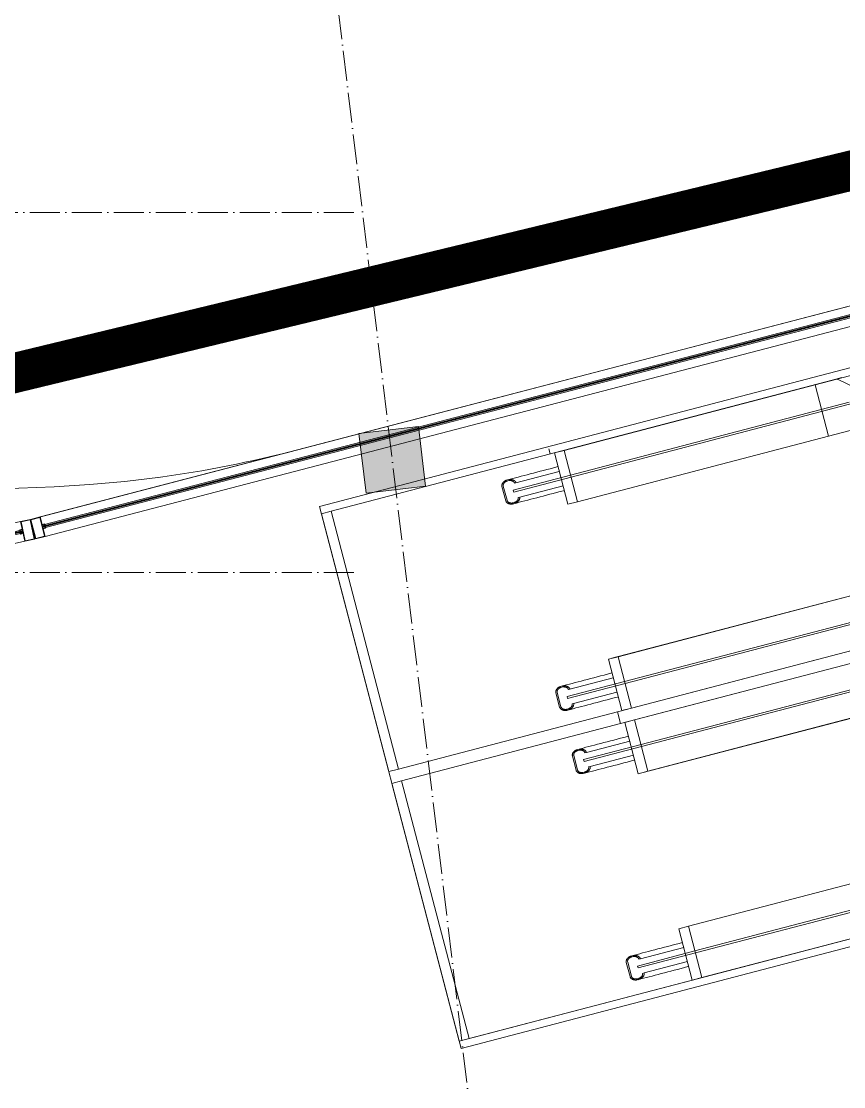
# Model space of a CAD drawing. Header units: millimetres. Extents: x -55734 to 162275, y 47779 to 197208.
# Drawn here: x 47156 to 51268, y 100175 to 105499 of the extents above; entities that cross this region are included whole.
import ezdxf
from ezdxf.xclip import XClip

# ---------------------------------------------------------------- set-up
doc = ezdxf.new("R2010")
doc.units = ezdxf.units.MM
doc.header["$XCLIPFRAME"] = 0
doc.linetypes.add('Grid Line', pattern=[4.2, 3, -0.6, 0, -0.6])
doc.linetypes.add('HIDDEN2', pattern=[4.7625, 3.175, -1.5875])
doc.layers.add('CGXD', color=5, linetype='HIDDEN2')
for name, color, linetype, lineweight in [('CUA', 31, 'Continuous', 9), ('gf$0$A-_DETA----_E', 8, 'Continuous', 9), ('NET THAY 2', 55, 'Continuous', 5), ('NET-CAT', 3, 'Continuous', 15), ('NET-THAY', 2, 'Continuous', 9), ('THIET-BI-1', 26, 'Continuous', 5), ('TRUC', 225, 'Continuous', 5), ('X-COT HAM$0$LC.HA', 8, 'Continuous', 9)]:
    doc.layers.add(name, color=color, linetype=linetype, lineweight=lineweight)

# ---------------------------------------------------------------- blocks, each defined once
blk = doc.blocks.new('escalator')
for p, q in [((0, -37.8), (0, -1369.8)), ((0, -37.8), (50.6, -37.8)), ((0, -37.8), (0, -1369.8)), ((50.6, -37.8), (2639.2, -37.8)), ((50.6, -37.8), (50.6, -1369.8)), ((1254.3, -38.3), (1204.3, -38.3)), ((1204.3, -38.3), (1204.3, -303.3)), ((1254.3, -303.3), (1254.3, -38.3)), ((2551.5, -38.3), (1254.3, -38.3)), ((1254.3, -38.3), (1254.3, -303.3)), ((2551, -38.3), (2551, -303.3)), ((2663.2, -38.3), (2551, -38.3)), ((2551.5, -303.3), (2551.5, -38.3)), ((2639.2, -37.8), (2690, -37.8)), ((2639.2, -37.8), (2690, -37.8)), ((2639.2, -37.8), (2639.2, -38.3)), ((3035.6, -38.3), (2663.2, -38.3)), ((2690, -37.8), (2690, -38.3)), ((907.9, -134), (907.9, -207.6)), ((914.8, -207.5), (914.8, -134)), ((972.6, -134), (980.3, -134)), ((980.3, -134), (1204.3, -134)), ((1254.3, -165.8), (957.7, -165.8)), ((957.7, -165.8), (957.7, -175.8)), ((957.7, -175.8), (1254.3, -175.8)), ((980.3, -207.5), (972.6, -207.5)), ((980.3, -207.5), (1204.3, -207.5)), ((1254.3, -175.8), (1254.3, -165.8)), ((2693.5, -165.8), (1254.3, -165.8)), ((1254.3, -165.8), (1254.3, -175.8)), ((1254.3, -175.8), (4015, -175.8)), ((1204.3, -303.3), (1254.3, -303.3)), ((1254.3, -303.3), (2551.5, -303.3)), ((2551, -303.3), (2663.2, -303.3)), ((1254.3, -1104.3), (1204.3, -1104.3)), ((1204.3, -1104.3), (1204.3, -1369.3)), ((2639.2, -1103.8), (1222, -1103.8)), ((1254.3, -1369.3), (1254.3, -1104.3)), ((2551.5, -1104.3), (1254.3, -1104.3)), ((1254.3, -1104.3), (1254.3, -1369.3)), ((907.9, -1200), (907.9, -1273.6)), ((914.8, -1273.6), (914.8, -1200)), ((972.6, -1200), (980.3, -1200)), ((1204.3, -1200), (980.3, -1200)), ((1254.3, -1231.8), (957.7, -1231.8)), ((957.7, -1231.8), (957.7, -1241.8)), ((957.7, -1241.8), (1254.3, -1241.8)), ((980.3, -1273.6), (972.6, -1273.6)), ((1204.3, -1273.6), (980.3, -1273.6)), ((1254.3, -1241.8), (1254.3, -1231.8)), ((2693.5, -1231.8), (1254.3, -1231.8)), ((1254.3, -1231.8), (1254.3, -1241.8)), ((1254.3, -1241.8), (4015, -1241.8)), ((50.6, -1369.8), (0, -1369.8)), ((1222, -1369.8), (50.6, -1369.8)), ((1204.3, -1369.3), (1254.3, -1369.3)), ((2690, -1369.8), (1222, -1369.8)), ((1254.3, -1369.3), (2551.5, -1369.3)), ((0, -1430.2), (0, -2762.2)), ((0, -1430.2), (50.6, -1430.2)), ((0, -1430.2), (0, -2762.2)), ((50.6, -1430.2), (1222, -1430.2)), ((50.6, -1430.2), (50.6, -2762.2)), ((1254.3, -1430.7), (1204.3, -1430.7)), ((1204.3, -1430.7), (1204.3, -1695.7)), ((1222, -1430.2), (2690, -1430.2)), ((1254.3, -1695.7), (1254.3, -1430.7)), ((2551.5, -1430.7), (1254.3, -1430.7)), ((1254.3, -1430.7), (1254.3, -1695.7)), ((907.9, -1526.4), (907.9, -1600)), ((914.8, -1600), (914.8, -1526.4)), ((972.6, -1526.4), (980.3, -1526.4)), ((980.3, -1526.4), (1204.3, -1526.4)), ((1254.3, -1558.2), (957.7, -1558.2)), ((957.7, -1558.2), (957.7, -1568.2)), ((957.7, -1568.2), (1254.3, -1568.2)), ((1254.3, -1568.2), (1254.3, -1558.2)), ((2693.5, -1558.2), (1254.3, -1558.2)), ((1254.3, -1558.2), (1254.3, -1568.2)), ((1254.3, -1568.2), (4015, -1568.2)), ((980.3, -1600), (972.6, -1600)), ((980.3, -1600), (1204.3, -1600)), ((1204.3, -1695.7), (1254.3, -1695.7)), ((1222, -1696.2), (2639.2, -1696.2)), ((1254.3, -1695.7), (2551.5, -1695.7)), ((1254.3, -2496.7), (1204.3, -2496.7)), ((1204.3, -2496.7), (1204.3, -2761.7)), ((1254.3, -2761.7), (1254.3, -2496.7)), ((2551.5, -2496.7), (1254.3, -2496.7)), ((1254.3, -2496.7), (1254.3, -2761.7)), ((907.9, -2592.4), (907.9, -2666)), ((914.8, -2666), (914.8, -2592.5)), ((972.6, -2592.5), (980.3, -2592.5)), ((1204.3, -2592.5), (980.3, -2592.5)), ((1254.3, -2624.2), (957.7, -2624.2)), ((957.7, -2624.2), (957.7, -2634.2)), ((957.7, -2634.2), (1254.3, -2634.2)), ((1254.3, -2634.2), (1254.3, -2624.2)), ((2693.5, -2624.2), (1254.3, -2624.2)), ((1254.3, -2624.2), (1254.3, -2634.2)), ((1254.3, -2634.2), (4015, -2634.2)), ((980.3, -2666), (972.6, -2666)), ((1204.3, -2666), (980.3, -2666)), ((50.6, -2762.2), (0, -2762.2)), ((2639.2, -2762.2), (50.6, -2762.2)), ((1204.3, -2761.7), (1254.3, -2761.7)), ((1254.3, -2761.7), (2551.5, -2761.7))]:
    blk.add_line(p, q)
at = {"flags": 128}
for points in [[(943, -109), (956.2, -109), (970, -109), (984.1, -109), (998.8, -109), (1013.8, -109), (1029.2, -109), (1044.9, -109), (1061, -109), (1077.4, -109), (1094.1, -109), (1111.1, -109), (1128.3, -109), (1145.6, -109), (1163.2, -109), (1180.9, -109), (1198.7, -109), (1204.3, -109)], [(1204.3, -232.5), (1200.4, -232.5), (1182.6, -232.5), (1164.9, -232.5), (1147.3, -232.5), (1129.9, -232.5), (1112.7, -232.5), (1095.8, -232.5), (1079, -232.5), (1062.6, -232.5), (1046.5, -232.5), (1030.7, -232.5), (1015.2, -232.5), (1000.2, -232.5), (985.5, -232.5), (971.3, -232.5), (957.6, -232.5), (944.3, -232.5), (943, -232.5)], [(943, -1175), (956.2, -1175), (970, -1175), (984.1, -1175), (998.8, -1175), (1013.8, -1175), (1029.2, -1175), (1044.9, -1175), (1061, -1175), (1077.4, -1175), (1094.1, -1175), (1111.1, -1175), (1128.3, -1175), (1145.6, -1175), (1163.2, -1175), (1180.9, -1175), (1198.7, -1175), (1204.3, -1175)], [(1204.3, -1298.5), (1200.4, -1298.5), (1182.6, -1298.5), (1164.9, -1298.5), (1147.3, -1298.5), (1129.9, -1298.5), (1112.7, -1298.5), (1095.8, -1298.5), (1079, -1298.5), (1062.6, -1298.5), (1046.5, -1298.5), (1030.7, -1298.5), (1015.2, -1298.5), (1000.2, -1298.5), (985.5, -1298.5), (971.3, -1298.5), (957.6, -1298.5), (944.3, -1298.5), (943, -1298.5)], [(943, -1501.5), (956.2, -1501.5), (970, -1501.5), (984.1, -1501.5), (998.8, -1501.5), (1013.8, -1501.5), (1029.2, -1501.5), (1044.9, -1501.5), (1061, -1501.5), (1077.4, -1501.5), (1094.1, -1501.5), (1111.1, -1501.5), (1128.3, -1501.5), (1145.6, -1501.5), (1163.2, -1501.5), (1180.9, -1501.5), (1198.7, -1501.5), (1204.3, -1501.5)], [(1204.3, -1625), (1200.4, -1625), (1182.6, -1625), (1164.9, -1625), (1147.3, -1625), (1129.9, -1625), (1112.7, -1625), (1095.8, -1625), (1079, -1625), (1062.6, -1625), (1046.5, -1625), (1030.7, -1625), (1015.2, -1625), (1000.2, -1625), (985.5, -1625), (971.3, -1625), (957.6, -1625), (944.3, -1625), (943, -1625)], [(943, -2567.5), (956.2, -2567.5), (970, -2567.5), (984.1, -2567.5), (998.8, -2567.5), (1013.8, -2567.5), (1029.2, -2567.5), (1044.9, -2567.5), (1061, -2567.5), (1077.4, -2567.5), (1094.1, -2567.5), (1111.1, -2567.5), (1128.3, -2567.5), (1145.6, -2567.5), (1163.2, -2567.5), (1180.9, -2567.5), (1198.7, -2567.5), (1204.3, -2567.5)], [(1204.3, -2691), (1200.4, -2691), (1182.6, -2691), (1164.9, -2691), (1147.3, -2691), (1129.9, -2691), (1112.7, -2691), (1095.8, -2691), (1079, -2691), (1062.6, -2691), (1046.5, -2691), (1030.7, -2691), (1015.2, -2691), (1000.2, -2691), (985.5, -2691), (971.3, -2691), (957.6, -2691), (944.3, -2691), (943, -2691)]]:
    blk.add_lwpolyline(points, dxfattribs=at)
blk.add_open_spline([(2765.7, -129.3), (2755.1, -118.4), (2733.3, -97), (2699.3, -66.4), (2675.4, -47.4), (2663.2, -38.3)], degree=3)
for points, knots in [([(980.3, -134), (980.2, -132.1), (979.6, -129.4), (978.5, -126.5), (977.7, -125), (977, -123.8), (976.3, -122.8), (975.2, -121.4), (973.6, -119.8), (971.9, -118.3), (970.4, -117.2), (969.3, -116.4), (968.2, -115.7), (966.7, -114.8), (964.7, -113.7), (962.2, -112.7), (959.7, -111.7), (957.1, -110.9), (953.6, -110), (947.5, -109), (941.1, -108.9), (935.8, -109.5), (933.1, -109.9), (930.5, -110.5), (928.2, -111.2), (926.1, -112), (923.5, -113), (921.1, -114.2), (919.1, -115.5), (918.1, -116.3), (916.5, -117.5), (914.1, -119.5), (912.1, -121.8), (911, -123.5), (910.4, -124.6), (909.4, -126.6), (908.4, -129.8), (908, -132.5), (907.9, -134)], [0, 0, 0, 0, 0.055556, 0.083333, 0.097222, 0.111111, 0.125, 0.138889, 0.166667, 0.194444, 0.208333, 0.222222, 0.236111, 0.25, 0.277778, 0.305556, 0.333333, 0.361111, 0.388889, 0.444444, 0.555556, 0.583333, 0.611111, 0.638889, 0.666667, 0.6875, 0.708333, 0.75, 0.770833, 0.78125, 0.791667, 0.833333, 0.875, 0.885417, 0.895833, 0.916667, 0.958333, 1, 1, 1, 1]), ([(914.8, -134), (914.9, -132.4), (915.3, -130.3), (916.1, -128), (916.7, -126.7), (917.2, -125.8), (917.7, -124.9), (918.6, -123.8), (919.8, -122.4), (921.2, -121.2), (922.3, -120.3), (923.4, -119.5), (924.9, -118.5), (926.8, -117.5), (928.8, -116.6), (930.8, -115.9), (932.9, -115.2), (935, -114.8), (937.1, -114.4), (941.4, -113.9), (946.4, -114), (951.4, -114.8), (954.2, -115.5), (956.5, -116.2), (959.2, -117.3), (961.7, -118.5), (963.1, -119.4), (963.8, -119.8), (964.2, -120.1), (965.4, -121), (967.3, -122.6), (969, -124.4), (969.9, -125.7), (970.4, -126.5), (971.3, -128.1), (972.2, -130.6), (972.5, -132.8), (972.6, -134)], [0, 0, 0, 0, 0.055556, 0.083333, 0.097222, 0.111111, 0.125, 0.138889, 0.166667, 0.194444, 0.208333, 0.222222, 0.25, 0.277778, 0.305556, 0.333333, 0.361111, 0.388889, 0.416667, 0.444444, 0.555556, 0.611111, 0.638889, 0.666667, 0.708333, 0.75, 0.770833, 0.776042, 0.78125, 0.791667, 0.833333, 0.875, 0.885417, 0.895833, 0.916667, 0.958333, 1, 1, 1, 1]), ([(907.9, -207.6), (908, -209.5), (908.5, -212.2), (909.5, -215.1), (910.3, -216.6), (910.9, -217.8), (911.6, -218.9), (912.7, -220.3), (914.2, -222), (915.9, -223.5), (917.3, -224.6), (918.7, -225.7), (920.6, -226.9), (923, -228.2), (925.5, -229.3), (928, -230.2), (930.5, -231), (933.2, -231.6), (935.8, -232), (941.1, -232.6), (947.5, -232.5), (953.6, -231.5), (957.1, -230.6), (960.1, -229.6), (963.5, -228.3), (966.5, -226.8), (968.4, -225.7), (969.2, -225.1), (969.7, -224.8), (971.2, -223.7), (973.7, -221.7), (975.7, -219.5), (976.9, -217.9), (977.6, -216.8), (978.6, -214.8), (979.7, -211.7), (980.2, -208.9), (980.3, -207.5)], [0, 0, 0, 0, 0.055556, 0.083333, 0.097222, 0.111111, 0.125, 0.138889, 0.166667, 0.194444, 0.208333, 0.222222, 0.25, 0.277778, 0.305556, 0.333333, 0.361111, 0.388889, 0.416667, 0.444444, 0.555556, 0.611111, 0.638889, 0.666667, 0.708333, 0.75, 0.770833, 0.776042, 0.78125, 0.791667, 0.833333, 0.875, 0.885417, 0.895833, 0.916667, 0.958333, 1, 1, 1, 1]), ([(972.6, -207.5), (972.5, -209), (972.1, -211.2), (971.2, -213.5), (970.6, -214.7), (970, -215.6), (969.5, -216.5), (968.6, -217.6), (967.3, -218.9), (965.9, -220.1), (964.8, -220.9), (963.9, -221.6), (963, -222.2), (961.8, -222.9), (960.2, -223.7), (958.2, -224.6), (956.2, -225.3), (954.2, -226), (951.4, -226.7), (946.4, -227.5), (941.4, -227.6), (937.1, -227.1), (935, -226.7), (932.9, -226.2), (931, -225.7), (929.4, -225.1), (927.3, -224.2), (925.4, -223.3), (923.8, -222.3), (923, -221.7), (921.7, -220.7), (919.8, -219.1), (918.2, -217.2), (917.3, -215.9), (916.8, -215), (916, -213.4), (915.2, -210.9), (914.9, -208.7), (914.8, -207.5)], [0, 0, 0, 0, 0.055556, 0.083333, 0.097222, 0.111111, 0.125, 0.138889, 0.166667, 0.194444, 0.208333, 0.222222, 0.236111, 0.25, 0.277778, 0.305556, 0.333333, 0.361111, 0.388889, 0.444444, 0.555556, 0.583333, 0.611111, 0.638889, 0.666667, 0.6875, 0.708333, 0.75, 0.770833, 0.78125, 0.791667, 0.833333, 0.875, 0.885417, 0.895833, 0.916667, 0.958333, 1, 1, 1, 1]), ([(980.3, -1200), (980.2, -1198.1), (979.6, -1195.4), (978.5, -1192.5), (977.7, -1191), (977, -1189.9), (976.3, -1188.8), (975.2, -1187.4), (973.6, -1185.8), (971.9, -1184.4), (970.4, -1183.3), (969.3, -1182.5), (968.2, -1181.7), (966.7, -1180.8), (964.7, -1179.8), (962.2, -1178.7), (959.7, -1177.8), (957.2, -1176.9), (953.7, -1176.1), (947.5, -1175), (941.2, -1174.9), (935.8, -1175.5), (933.2, -1176), (930.5, -1176.6), (928.2, -1177.3), (926.1, -1178), (923.6, -1179.1), (921.1, -1180.3), (919.2, -1181.5), (918.1, -1182.3), (916.5, -1183.5), (914.1, -1185.5), (912.1, -1187.8), (911.1, -1189.5), (910.4, -1190.6), (909.4, -1192.6), (908.4, -1195.8), (908, -1198.5), (907.9, -1200)], [0, 0, 0, 0, 0.055556, 0.083333, 0.097222, 0.111111, 0.125, 0.138889, 0.166667, 0.194444, 0.208333, 0.222222, 0.236111, 0.25, 0.277778, 0.305556, 0.333333, 0.361111, 0.388889, 0.444444, 0.555556, 0.583333, 0.611111, 0.638889, 0.666667, 0.6875, 0.708333, 0.75, 0.770833, 0.78125, 0.791667, 0.833333, 0.875, 0.885417, 0.895833, 0.916667, 0.958333, 1, 1, 1, 1]), ([(914.8, -1200), (914.9, -1198.4), (915.3, -1196.3), (916.1, -1194), (916.7, -1192.7), (917.2, -1191.8), (917.8, -1190.9), (918.6, -1189.8), (919.8, -1188.5), (921.2, -1187.2), (922.3, -1186.3), (923.5, -1185.5), (924.9, -1184.5), (926.9, -1183.5), (928.8, -1182.6), (930.9, -1181.9), (932.9, -1181.3), (935, -1180.8), (937.1, -1180.4), (941.4, -1179.9), (946.4, -1180), (951.4, -1180.8), (954.2, -1181.5), (956.5, -1182.3), (959.2, -1183.3), (961.7, -1184.5), (963.1, -1185.4), (963.8, -1185.9), (964.2, -1186.2), (965.4, -1187.1), (967.3, -1188.6), (969, -1190.4), (969.9, -1191.7), (970.4, -1192.6), (971.3, -1194.2), (972.2, -1196.7), (972.5, -1198.9), (972.6, -1200)], [0, 0, 0, 0, 0.055556, 0.083333, 0.097222, 0.111111, 0.125, 0.138889, 0.166667, 0.194444, 0.208333, 0.222222, 0.25, 0.277778, 0.305556, 0.333333, 0.361111, 0.388889, 0.416667, 0.444444, 0.555556, 0.611111, 0.638889, 0.666667, 0.708333, 0.75, 0.770833, 0.776042, 0.78125, 0.791667, 0.833333, 0.875, 0.885417, 0.895833, 0.916667, 0.958333, 1, 1, 1, 1]), ([(907.9, -1273.6), (908, -1275.5), (908.5, -1278.2), (909.5, -1281.1), (910.3, -1282.6), (910.9, -1283.8), (911.6, -1284.9), (912.6, -1286.3), (914.2, -1288), (915.9, -1289.5), (917.3, -1290.7), (918.7, -1291.7), (920.5, -1292.9), (922.9, -1294.2), (925.4, -1295.3), (927.9, -1296.2), (930.5, -1297), (933.1, -1297.6), (935.8, -1298), (941.1, -1298.7), (947.4, -1298.5), (953.6, -1297.5), (957.1, -1296.6), (960.1, -1295.7), (963.5, -1294.4), (966.5, -1292.9), (968.4, -1291.7), (969.2, -1291.2), (969.7, -1290.8), (971.2, -1289.7), (973.6, -1287.8), (975.7, -1285.5), (976.9, -1283.9), (977.6, -1282.8), (978.6, -1280.8), (979.7, -1277.7), (980.2, -1275), (980.3, -1273.6)], [0, 0, 0, 0, 0.055556, 0.083333, 0.097222, 0.111111, 0.125, 0.138889, 0.166667, 0.194444, 0.208333, 0.222222, 0.25, 0.277778, 0.305556, 0.333333, 0.361111, 0.388889, 0.416667, 0.444444, 0.555556, 0.611111, 0.638889, 0.666667, 0.708333, 0.75, 0.770833, 0.776042, 0.78125, 0.791667, 0.833333, 0.875, 0.885417, 0.895833, 0.916667, 0.958333, 1, 1, 1, 1]), ([(972.6, -1273.6), (972.5, -1275.1), (972.1, -1277.2), (971.2, -1279.5), (970.6, -1280.8), (970, -1281.7), (969.5, -1282.5), (968.6, -1283.6), (967.3, -1284.9), (965.9, -1286.1), (964.8, -1287), (963.9, -1287.6), (963, -1288.2), (961.8, -1288.9), (960.2, -1289.8), (958.2, -1290.6), (956.2, -1291.4), (954.2, -1292), (951.4, -1292.7), (946.4, -1293.6), (941.4, -1293.6), (937.1, -1293.1), (935, -1292.8), (932.9, -1292.3), (931, -1291.7), (929.3, -1291.1), (927.3, -1290.3), (925.4, -1289.3), (923.8, -1288.3), (922.9, -1287.7), (921.7, -1286.7), (919.8, -1285.1), (918.2, -1283.3), (917.3, -1281.9), (916.8, -1281), (916, -1279.4), (915.2, -1276.9), (914.9, -1274.7), (914.8, -1273.6)], [0, 0, 0, 0, 0.055556, 0.083333, 0.097222, 0.111111, 0.125, 0.138889, 0.166667, 0.194444, 0.208333, 0.222222, 0.236111, 0.25, 0.277778, 0.305556, 0.333333, 0.361111, 0.388889, 0.444444, 0.555556, 0.583333, 0.611111, 0.638889, 0.666667, 0.6875, 0.708333, 0.75, 0.770833, 0.78125, 0.791667, 0.833333, 0.875, 0.885417, 0.895833, 0.916667, 0.958333, 1, 1, 1, 1]), ([(980.3, -1526.4), (980.2, -1524.5), (979.6, -1521.8), (978.5, -1519), (977.7, -1517.4), (977, -1516.3), (976.3, -1515.3), (975.2, -1513.9), (973.6, -1512.3), (971.9, -1510.8), (970.4, -1509.7), (969.3, -1508.9), (968.2, -1508.2), (966.7, -1507.3), (964.7, -1506.2), (962.2, -1505.1), (959.7, -1504.2), (957.1, -1503.4), (953.6, -1502.5), (947.5, -1501.5), (941.1, -1501.3), (935.8, -1502), (933.1, -1502.4), (930.5, -1503), (928.2, -1503.7), (926.1, -1504.5), (923.5, -1505.5), (921.1, -1506.7), (919.1, -1508), (918.1, -1508.7), (916.5, -1509.9), (914.1, -1512), (912.1, -1514.3), (911, -1516), (910.4, -1517.1), (909.4, -1519.1), (908.4, -1522.3), (908, -1525), (907.9, -1526.4)], [0, 0, 0, 0, 0.055556, 0.083333, 0.097222, 0.111111, 0.125, 0.138889, 0.166667, 0.194444, 0.208333, 0.222222, 0.236111, 0.25, 0.277778, 0.305556, 0.333333, 0.361111, 0.388889, 0.444444, 0.555556, 0.583333, 0.611111, 0.638889, 0.666667, 0.6875, 0.708333, 0.75, 0.770833, 0.78125, 0.791667, 0.833333, 0.875, 0.885417, 0.895833, 0.916667, 0.958333, 1, 1, 1, 1]), ([(914.8, -1526.4), (914.9, -1524.9), (915.3, -1522.7), (916.1, -1520.4), (916.7, -1519.2), (917.2, -1518.3), (917.7, -1517.4), (918.6, -1516.3), (919.8, -1514.9), (921.2, -1513.7), (922.3, -1512.8), (923.4, -1511.9), (924.9, -1511), (926.8, -1510), (928.8, -1509.1), (930.8, -1508.4), (932.9, -1507.7), (935, -1507.2), (937.1, -1506.9), (941.4, -1506.4), (946.4, -1506.4), (951.4, -1507.3), (954.2, -1508), (956.5, -1508.7), (959.2, -1509.8), (961.7, -1511), (963.1, -1511.9), (963.8, -1512.3), (964.2, -1512.6), (965.4, -1513.5), (967.3, -1515.1), (969, -1516.8), (969.9, -1518.1), (970.4, -1519), (971.3, -1520.6), (972.2, -1523.1), (972.5, -1525.3), (972.6, -1526.4)], [0, 0, 0, 0, 0.055556, 0.083333, 0.097222, 0.111111, 0.125, 0.138889, 0.166667, 0.194444, 0.208333, 0.222222, 0.25, 0.277778, 0.305556, 0.333333, 0.361111, 0.388889, 0.416667, 0.444444, 0.555556, 0.611111, 0.638889, 0.666667, 0.708333, 0.75, 0.770833, 0.776042, 0.78125, 0.791667, 0.833333, 0.875, 0.885417, 0.895833, 0.916667, 0.958333, 1, 1, 1, 1]), ([(907.9, -1600), (908, -1602), (908.5, -1604.7), (909.5, -1607.5), (910.3, -1609.1), (910.9, -1610.3), (911.6, -1611.4), (912.7, -1612.8), (914.2, -1614.5), (915.9, -1616), (917.3, -1617.1), (918.7, -1618.2), (920.6, -1619.4), (923, -1620.7), (925.5, -1621.7), (928, -1622.7), (930.5, -1623.4), (933.2, -1624), (935.8, -1624.5), (941.1, -1625.1), (947.5, -1625), (953.6, -1623.9), (957.1, -1623.1), (960.1, -1622.1), (963.5, -1620.8), (966.5, -1619.3), (968.4, -1618.2), (969.2, -1617.6), (969.7, -1617.2), (971.2, -1616.2), (973.7, -1614.2), (975.7, -1612), (976.9, -1610.4), (977.6, -1609.3), (978.6, -1607.3), (979.7, -1604.2), (980.2, -1601.4), (980.3, -1600)], [0, 0, 0, 0, 0.055556, 0.083333, 0.097222, 0.111111, 0.125, 0.138889, 0.166667, 0.194444, 0.208333, 0.222222, 0.25, 0.277778, 0.305556, 0.333333, 0.361111, 0.388889, 0.416667, 0.444444, 0.555556, 0.611111, 0.638889, 0.666667, 0.708333, 0.75, 0.770833, 0.776042, 0.78125, 0.791667, 0.833333, 0.875, 0.885417, 0.895833, 0.916667, 0.958333, 1, 1, 1, 1]), ([(972.6, -1600), (972.5, -1601.5), (972.1, -1603.7), (971.2, -1606), (970.6, -1607.2), (970, -1608.1), (969.5, -1609), (968.6, -1610.1), (967.3, -1611.4), (965.9, -1612.5), (964.8, -1613.4), (963.9, -1614), (963, -1614.6), (961.8, -1615.4), (960.2, -1616.2), (958.2, -1617.1), (956.2, -1617.8), (954.2, -1618.5), (951.4, -1619.2), (946.4, -1620), (941.4, -1620.1), (937.1, -1619.6), (935, -1619.2), (932.9, -1618.7), (931, -1618.2), (929.4, -1617.5), (927.3, -1616.7), (925.4, -1615.8), (923.8, -1614.8), (923, -1614.1), (921.7, -1613.2), (919.8, -1611.6), (918.2, -1609.7), (917.3, -1608.4), (916.8, -1607.5), (916, -1605.9), (915.2, -1603.4), (914.9, -1601.2), (914.8, -1600)], [0, 0, 0, 0, 0.055556, 0.083333, 0.097222, 0.111111, 0.125, 0.138889, 0.166667, 0.194444, 0.208333, 0.222222, 0.236111, 0.25, 0.277778, 0.305556, 0.333333, 0.361111, 0.388889, 0.444444, 0.555556, 0.583333, 0.611111, 0.638889, 0.666667, 0.6875, 0.708333, 0.75, 0.770833, 0.78125, 0.791667, 0.833333, 0.875, 0.885417, 0.895833, 0.916667, 0.958333, 1, 1, 1, 1]), ([(980.3, -2592.5), (980.2, -2590.6), (979.6, -2587.9), (978.5, -2585), (977.7, -2583.5), (977, -2582.4), (976.3, -2581.3), (975.2, -2579.9), (973.6, -2578.3), (971.9, -2576.8), (970.4, -2575.7), (969.3, -2575), (968.2, -2574.2), (966.7, -2573.3), (964.7, -2572.3), (962.2, -2571.2), (959.7, -2570.2), (957.2, -2569.4), (953.7, -2568.5), (947.5, -2567.5), (941.2, -2567.4), (935.8, -2568), (933.2, -2568.4), (930.5, -2569), (928.2, -2569.7), (926.1, -2570.5), (923.6, -2571.5), (921.1, -2572.7), (919.2, -2574), (918.1, -2574.8), (916.5, -2576), (914.1, -2578), (912.1, -2580.3), (911.1, -2582), (910.4, -2583.1), (909.4, -2585.1), (908.4, -2588.3), (908, -2591), (907.9, -2592.4)], [0, 0, 0, 0, 0.055556, 0.083333, 0.097222, 0.111111, 0.125, 0.138889, 0.166667, 0.194444, 0.208333, 0.222222, 0.236111, 0.25, 0.277778, 0.305556, 0.333333, 0.361111, 0.388889, 0.444444, 0.555556, 0.583333, 0.611111, 0.638889, 0.666667, 0.6875, 0.708333, 0.75, 0.770833, 0.78125, 0.791667, 0.833333, 0.875, 0.885417, 0.895833, 0.916667, 0.958333, 1, 1, 1, 1]), ([(914.8, -2592.5), (914.9, -2590.9), (915.3, -2588.8), (916.1, -2586.5), (916.7, -2585.2), (917.2, -2584.3), (917.8, -2583.4), (918.6, -2582.3), (919.8, -2580.9), (921.2, -2579.7), (922.3, -2578.8), (923.5, -2578), (924.9, -2577), (926.9, -2576), (928.8, -2575.1), (930.9, -2574.4), (932.9, -2573.8), (935, -2573.3), (937.1, -2572.9), (941.4, -2572.4), (946.4, -2572.5), (951.4, -2573.3), (954.2, -2574), (956.5, -2574.8), (959.2, -2575.8), (961.7, -2577), (963.1, -2577.9), (963.8, -2578.4), (964.2, -2578.7), (965.4, -2579.5), (967.3, -2581.1), (969, -2582.9), (969.9, -2584.2), (970.4, -2585.1), (971.3, -2586.7), (972.2, -2589.1), (972.5, -2591.3), (972.6, -2592.5)], [0, 0, 0, 0, 0.055556, 0.083333, 0.097222, 0.111111, 0.125, 0.138889, 0.166667, 0.194444, 0.208333, 0.222222, 0.25, 0.277778, 0.305556, 0.333333, 0.361111, 0.388889, 0.416667, 0.444444, 0.555556, 0.611111, 0.638889, 0.666667, 0.708333, 0.75, 0.770833, 0.776042, 0.78125, 0.791667, 0.833333, 0.875, 0.885417, 0.895833, 0.916667, 0.958333, 1, 1, 1, 1]), ([(907.9, -2666), (908, -2668), (908.5, -2670.7), (909.5, -2673.6), (910.3, -2675.1), (910.9, -2676.3), (911.6, -2677.4), (912.6, -2678.8), (914.2, -2680.5), (915.9, -2682), (917.3, -2683.1), (918.7, -2684.2), (920.5, -2685.4), (922.9, -2686.7), (925.4, -2687.8), (927.9, -2688.7), (930.5, -2689.5), (933.1, -2690.1), (935.8, -2690.5), (941.1, -2691.1), (947.4, -2691), (953.6, -2690), (957.1, -2689.1), (960.1, -2688.2), (963.5, -2686.8), (966.5, -2685.4), (968.4, -2684.2), (969.2, -2683.7), (969.7, -2683.3), (971.2, -2682.2), (973.6, -2680.2), (975.7, -2678), (976.9, -2676.4), (977.6, -2675.3), (978.6, -2673.3), (979.7, -2670.2), (980.2, -2667.5), (980.3, -2666)], [0, 0, 0, 0, 0.055556, 0.083333, 0.097222, 0.111111, 0.125, 0.138889, 0.166667, 0.194444, 0.208333, 0.222222, 0.25, 0.277778, 0.305556, 0.333333, 0.361111, 0.388889, 0.416667, 0.444444, 0.555556, 0.611111, 0.638889, 0.666667, 0.708333, 0.75, 0.770833, 0.776042, 0.78125, 0.791667, 0.833333, 0.875, 0.885417, 0.895833, 0.916667, 0.958333, 1, 1, 1, 1]), ([(972.6, -2666), (972.5, -2667.6), (972.1, -2669.7), (971.2, -2672), (970.6, -2673.2), (970, -2674.1), (969.5, -2675), (968.6, -2676.1), (967.3, -2677.4), (965.9, -2678.6), (964.8, -2679.5), (963.9, -2680.1), (963, -2680.7), (961.8, -2681.4), (960.2, -2682.2), (958.2, -2683.1), (956.2, -2683.9), (954.2, -2684.5), (951.4, -2685.2), (946.4, -2686), (941.4, -2686.1), (937.1, -2685.6), (935, -2685.2), (932.9, -2684.8), (931, -2684.2), (929.3, -2683.6), (927.3, -2682.7), (925.4, -2681.8), (923.8, -2680.8), (922.9, -2680.2), (921.7, -2679.2), (919.8, -2677.6), (918.2, -2675.7), (917.3, -2674.4), (916.8, -2673.5), (916, -2671.9), (915.2, -2669.4), (914.9, -2667.2), (914.8, -2666)], [0, 0, 0, 0, 0.055556, 0.083333, 0.097222, 0.111111, 0.125, 0.138889, 0.166667, 0.194444, 0.208333, 0.222222, 0.236111, 0.25, 0.277778, 0.305556, 0.333333, 0.361111, 0.388889, 0.444444, 0.555556, 0.583333, 0.611111, 0.638889, 0.666667, 0.6875, 0.708333, 0.75, 0.770833, 0.78125, 0.791667, 0.833333, 0.875, 0.885417, 0.895833, 0.916667, 0.958333, 1, 1, 1, 1])]:
    blk.add_open_spline(points, degree=3, knots=knots)
at = {"layer": 'gf$0$A-_DETA----_E'}
for p, q in [((1181.6, -37.8), (1181.6, -12.1)), ((1181.6, -1430.2), (1181.6, -1369.8))]:
    blk.add_line(p, q, dxfattribs=at)
at = {"layer": 'NET-THAY', "ltscale": 0.5}
blk.add_lwpolyline([(0, 0), (13000, 0), (13000, -2800), (0, -2800)], close=True, dxfattribs=at)
blk.add_lwpolyline([(0, -2762.2), (12239.7, -2762.2)], dxfattribs=at)
blk = doc.blocks.new('ALC1807-ASCENT PLAZA-KET CAU_rvt-1-MẶT BẰNG TẦNG 1')
at = {"layer": 'X-COT HAM$0$LC.HA'}
blk.add_hatch(color=256, dxfattribs=at).paths.add_polyline_path([(48844, 31844.1), (48879.6, 31546.2), (49177.5, 31581.9), (49141.8, 31879.8)])
at = {"ltscale": 1000}
blk.add_lwpolyline([(48844, 31844.1), (48879.6, 31546.2), (49177.5, 31581.9), (49141.8, 31879.8)], close=True, dxfattribs=at)
blk = doc.blocks.new('A$C1F0A2BF7')
at = {"layer": 'CGXD', "ltscale": 200, "const_width": 200, "elevation": 0}
blk.add_lwpolyline([(153561.1, 72890.8), (130418, 65461.2), (128403.5, 71788.7), (125832.2, 71058.2), (118267.2, 69299.8), (97389.2, 64252.5), (95665.1, 76400.8), (89158.6, 76288.4), (80095.2, 76240.2), (75966.3, 76254.7), (71950.1, 76296), (68041.4, 76232.4), (63824.1, 76163.2), (62710.9, 76152.8), (59200.8, 76148.4), (53256.4, 76129.8), (50614.3, 76167.4), (49470.6, 76197.6), (45331.3, 75911)], dxfattribs=at)
blk = doc.blocks.new('*U162')
for p, q in [((450, 100, 0), (50, 100, 0)), ((437, 58.2, 0), (63, 58.2, 0)), ((450, 0, 0), (50, 0, 0)), ((437, 41.7, 0), (63, 41.7, 0))]:
    blk.add_line(p, q)
at = {"ltscale": 100}
for p, q in [((50, 61, 0), (50, 39, 0)), ((50, 61, 0), (50, 39, 0)), ((450, 61, 0), (450, 39, 0)), ((450, 61, 0), (450, 39, 0))]:
    blk.add_line(p, q, dxfattribs=at)
at = {"color": 1, "lineweight": 0, "ltscale": 10}
blk.add_line((56.6, 50, 0), (443.4, 50, 0), dxfattribs=at)
at = {"ltscale": 25, "elevation": 0}
for points in [[(0, 0), (50, 0), (50, 100), (0, 100)], [(2, 2), (48, 2), (48, 98), (2, 98)]]:
    blk.add_lwpolyline(points, close=True, dxfattribs=at)
at = {"elevation": 0}
for points in [[(50, 39), (50, 61), (62.5, 61, -0.414214), (63, 60.5), (63, 57, -0.414214), (62.5, 56.5, -0.414214), (62, 57), (62, 59.5, 0.414214), (61.5, 60), (51.5, 60, 0.414214), (51, 59.5), (51, 40.5, 0.414214), (51.5, 40), (61.5, 40, 0.414214), (62, 40.5), (62, 43, -0.414214), (62.5, 43.5, -0.414214), (63, 43), (63, 39.5, -0.414214), (62.5, 39), (50, 39)], [(450, 39), (450, 61), (437.5, 61, 0.414214), (437, 60.5), (437, 57, 0.414214), (437.5, 56.5, 0.414214), (438, 57), (438, 59.5, -0.414214), (438.5, 60), (448.5, 60, -0.414214), (449, 59.5), (449, 40.5, -0.414214), (448.5, 40), (438.5, 40, -0.414214), (438, 40.5), (438, 43, 0.414214), (437.5, 43.5, 0.414214), (437, 43), (437, 39.5, 0.414214), (437.5, 39), (450, 39)]]:
    blk.add_lwpolyline(points, format="xyb", dxfattribs=at)
for points in [[(50, 40.5), (50, 59.5)], [(50, 40.5), (50, 59.5)], [(450, 40.5), (450, 59.5)], [(450, 40.5), (450, 59.5)]]:
    blk.add_lwpolyline(points, dxfattribs=at)
for points in [[(56.6, 52.3, 0.110226), (56.6, 52.2), (56.6, 47.8, 0.110226), (56.6, 47.7, 0.547587), (60.2, 47.2, -0.371535), (60.6, 47.2, 0.207699), (64.7, 47.4, -0.626616), (65, 47.3, -0.088099), (63, 41.9), (63, 44.1), (60.2, 44.1), (60.2, 42.9), (55.7, 46.5, -0.26277), (55.4, 46.9), (55.4, 50), (55.4, 53.1, -0.26277), (55.7, 53.5), (60.2, 57.1), (60.2, 55.9), (63, 55.9), (63, 58.1, -0.088099), (65, 52.7, -0.626616), (64.7, 52.6, 0.207699), (60.6, 52.8, -0.371535), (60.2, 52.8, 0.547587)], [(443.4, 52.3, -0.110226), (443.4, 52.2), (443.4, 47.8, -0.110226), (443.4, 47.7, -0.547587), (439.8, 47.2, 0.371535), (439.4, 47.2, -0.207699), (435.3, 47.4, 0.626616), (435, 47.3, 0.088099), (437, 41.9), (437, 44.1), (439.8, 44.1), (439.8, 42.9), (444.3, 46.5, 0.26277), (444.6, 46.9), (444.6, 50), (444.6, 53.1, 0.26277), (444.3, 53.5), (439.8, 57.1), (439.8, 55.9), (437, 55.9), (437, 58.1, 0.088099), (435, 52.7, 0.626616), (435.3, 52.6, -0.207699), (439.4, 52.8, 0.371535), (439.8, 52.8, -0.547587)]]:
    blk.add_lwpolyline(points, format="xyb", close=True)
for points in [[(500, 100), (500, 0), (450, 0), (450, 100)], [(498, 98), (498, 2), (452, 2), (452, 98)], [(56.6, 47.5), (56.6, 52.5), (443.4, 52.5), (443.4, 47.5)]]:
    blk.add_lwpolyline(points, close=True)
blk = doc.blocks.new('*U163')
for p, q in [((17781.3, 100, 0), (50, 100, 0)), ((17768.3, 58.2, 0), (63, 58.2, 0)), ((17781.3, 0, 0), (50, 0, 0)), ((17768.3, 41.7, 0), (63, 41.7, 0))]:
    blk.add_line(p, q)
at = {"ltscale": 100}
blk.add_line((17781.3, 61, 0), (17781.3, 39, 0), dxfattribs=at)
blk.add_line((17781.3, 61, 0), (17781.3, 39, 0), dxfattribs=at)
at = {"color": 1, "lineweight": 0, "ltscale": 10}
blk.add_line((56.6, 50, 0), (17774.7, 50, 0), dxfattribs=at)
blk.add_lwpolyline([(17774.7, 52.3, -0.110226), (17774.7, 52.2), (17774.7, 47.8, -0.110226), (17774.7, 47.7, -0.547587), (17771.1, 47.2, 0.371535), (17770.7, 47.2, -0.207699), (17766.5, 47.4, 0.626616), (17766.2, 47.3, 0.088099), (17768.3, 41.9), (17768.3, 44.1), (17771.1, 44.1), (17771.1, 42.9), (17775.6, 46.5, 0.26277), (17775.8, 46.9), (17775.8, 50), (17775.8, 53.1, 0.26277), (17775.6, 53.5), (17771.1, 57.1), (17771.1, 55.9), (17768.3, 55.9), (17768.3, 58.1, 0.088099), (17766.2, 52.7, 0.626616), (17766.5, 52.6, -0.207699), (17770.7, 52.8, 0.371535), (17771.1, 52.8, -0.547587)], format="xyb", close=True)
at = {"elevation": 0}
blk.add_lwpolyline([(17781.3, 39), (17781.3, 61), (17768.8, 61, 0.414214), (17768.3, 60.5), (17768.3, 57, 0.414214), (17768.8, 56.5, 0.414214), (17769.3, 57), (17769.3, 59.5, -0.414214), (17769.8, 60), (17779.8, 60, -0.414214), (17780.3, 59.5), (17780.3, 40.5, -0.414214), (17779.8, 40), (17769.8, 40, -0.414214), (17769.3, 40.5), (17769.3, 43, 0.414214), (17768.8, 43.5, 0.414214), (17768.3, 43), (17768.3, 39.5, 0.414214), (17768.8, 39), (17781.3, 39)], format="xyb", dxfattribs=at)
for points in [[(17831.3, 100), (17831.3, 0), (17781.3, 0), (17781.3, 100)], [(17829.3, 98), (17829.3, 2), (17783.3, 2), (17783.3, 98)], [(56.6, 47.5), (56.6, 52.5), (17774.7, 52.5), (17774.7, 47.5)]]:
    blk.add_lwpolyline(points, close=True)
blk.add_lwpolyline([(17781.3, 40.5), (17781.3, 59.5)], dxfattribs=at)
blk.add_lwpolyline([(17781.3, 40.5), (17781.3, 59.5)], dxfattribs=at)

msp = doc.modelspace()

# ---------------------------------------------------------------- linework, layer by layer
at = {"layer": 'NET-THAY'}
msp.add_line((64469.4, 107509.2, 0), (48530.3, 103355.9, 0), dxfattribs=at)
for centre, radius, start, end in [((46959.8, 110163.6, 0), 7000, 188.07709, 277.32274), ((47018.7, 109175.4, 0), 6012.6, 277.86814, 284.56036)]:
    msp.add_arc(centre, radius, start, end, dxfattribs=at)
at = {"layer": 'TRUC', "linetype": 'Grid Line', "ltscale": 50}
for p, q in [((48266.1, 109523.2, 0), (52232.8, 76400.4, 0)), ((48819, 104544.6, 0), (-19345, 104544.6, 0)), ((48819, 102744.6, 0), (-21659.7, 102744.6, 0))]:
    msp.add_line(p, q, dxfattribs=at)

# ---------------------------------------------------------------- block references
at = {"layer": 'NET-CAT'}
msp.add_blockref('ALC1807-ASCENT PLAZA-KET CAU_rvt-1-MẶT BẰNG TẦNG 1', (-0.1, 71594.6, 0), dxfattribs=at)
at = {"layer": 'THIET-BI-1', "rotation": 14.65371874512413}
msp.add_blockref('escalator', (48646.9, 103074.7, 0), dxfattribs=at)

# ---------------------------------------------------------------- next in the draw order: block references
at = {"layer": 'NET THAY 2'}
ref = msp.add_blockref('A$C1F0A2BF7', (-55733.8, 38167.8, 0), dxfattribs=at)
XClip(ref).set_block_clipping_path([(-27462.6186291156, 51738.6749988016), (137958.5174097056, 152520.3806320981)])

# ---------------------------------------------------------------- next in the draw order: linework, layer by layer
at = {"layer": 'CUA', "elevation": 0}
msp.add_lwpolyline([(64469.4, 107509.2), (47201.1, 103009.5)], dxfattribs=at)
at = {"layer": 'TRUC', "linetype": 'Grid Line', "ltscale": 50}
msp.add_line((48266.1, 109523.2, 0), (52232.8, 76400.4, 0), dxfattribs=at)

# ---------------------------------------------------------------- next in the draw order: block references
at = {"layer": 'CUA', "extrusion": (3.41822e-09, -1.66563e-09, 1), "rotation": 194.6051495133381}
msp.add_blockref('*U163', (64456.2, 107505.8, 0), dxfattribs=at)
at = {"layer": 'CUA', "extrusion": (5.24951e-10, -2.41929e-09, 1), "rotation": 192.2425937745993}
msp.add_blockref('*U162', (47201.1, 103009.5, 0), dxfattribs=at)

doc.saveas('drawing.dxf')
